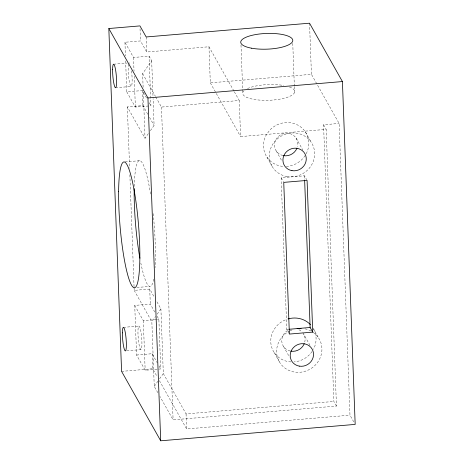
<?xml version="1.0" encoding="UTF-8"?>
<svg xmlns="http://www.w3.org/2000/svg" width="464" height="464" viewBox="0 0 464 464"><rect width="100%" height="100%" fill="white"/><g stroke="black" fill="none" stroke-linecap="round" stroke-linejoin="round"><path stroke-width="0.35" stroke-dasharray="2.32 1.74" d="M143.121 87.267L142.616 73.619L151.676 60.772L149.077 56.161L133.516 57.472L124.938 42.253L140.499 40.936L146.734 52.009L208.968 46.765L233.966 91.13M147.796 114.277L142.906 105.601L127.345 106.911L145.023 138.278L148.318 133.609M150.377 130.691L154.083 125.437L153.091 98.849M157.812 392.706L154.257 386.396L151.85 321.732L155.556 316.483M157.203 314.145L160.909 308.891L156.722 301.455M154.257 386.396L157.963 381.141M159.61 378.804L163.316 373.555L160.909 308.891M113.686 64.194L127.119 63.063M115.507 87.771L131.063 86.461M208.968 46.765L210.314 82.853L311.437 74.327L339.12 123.453L349.978 415.181L354.484 423.174M125.634 60.946L126.788 91.872L142.344 90.561L147.146 99.087M126.788 91.872L135.366 107.097L150.922 105.786L149.077 56.161M155.771 96.964L161.46 107.062L239.25 100.502L240.59 136.59L326.163 129.375L336.458 406.064L173.101 419.839L159.947 396.494M336.458 406.064L333.86 401.453L323.565 124.764L339.12 123.453M125.094 161.924L139.942 160.672M289.06 333.494L286.787 329.457L281.143 177.764L304.477 175.798L306.756 179.835M136.921 287.494L149.652 286.421M134.067 287.477L134.177 290.365L149.733 289.055L154.274 297.117M157.157 316.274L158.868 319.313L160.718 368.938L145.162 370.249L136.584 355.03L134.734 305.405L150.295 304.094L154.756 312.011M134.734 305.405L143.312 320.63L156.751 319.493M157.458 319.435L158.868 319.313M123.482 327.352L139.038 326.041M286.787 329.457L288.161 329.347M126.713 350.807L140.859 349.618A11.838 1.734 85.2 0 0 141.027 332.299A11.838 1.734 85.2 0 0 137.959 331.569A11.838 1.734 85.2 0 0 140.859 349.618M136.584 355.03L152.14 353.719L157.284 362.848M121.585 371.38L152.702 368.752L157.296 376.907M163.316 373.555L186.058 413.911L333.86 401.453M159.413 380.671L186.621 428.951L349.978 415.181M323.565 124.764L326.163 129.375M305.358 131.904L311.205 142.286M296.044 138.017L302.731 149.884M276.254 150.997L281.886 160.991M234.32 91.756L239.25 100.502M281.143 177.764L283.417 181.801M266.939 157.11L272.786 167.487M210.314 82.853L215.946 92.852M216.299 93.473L240.59 136.59M312.98 328.002L318.484 337.769M310.004 345.373L303.317 333.5A11.838 11.153 -29.4 0 1 304.802 341.962M142.616 73.619L155.417 96.332M149.205 102.741L150.922 105.786M283.527 346.486L289.513 357.1M149.541 117.375L154.083 125.437M274.212 352.594L280.059 362.976M134.177 290.365L151.85 321.732M159.001 365.893L160.718 368.938M309.534 23.2L311.437 74.327M304.477 175.798L304.639 180.131M292.755 43.343L294.338 85.828M294.367 86.548L294.582 92.307M240.996 45.02L242.765 92.551M186.058 413.911L186.621 428.951M161.46 107.062L173.101 419.839M151.676 60.772L153.068 98.136M146.177 36.969L146.734 52.009M143.312 92.295L145.023 138.278M140.047 28.768L140.499 40.936M142.344 90.561L142.906 105.601M149.733 289.055L150.295 304.094M152.14 353.719L152.702 368.752M133.516 57.472L134.026 71.137M134.212 76.171L135.366 107.097M143.312 320.63L145.162 370.249M124.938 42.253L125.448 55.912M127.345 106.911L129.63 168.304M129.874 174.806L134.044 286.758M289.461 86.994A26.042 7.859 -2.1 0 1 273.244 100.015A26.042 7.859 -2.1 0 1 243.757 91.002M247.486 88.578A26.042 7.859 -2.1 0 1 283.794 85.515M290.22 351.022A11.838 11.153 -29.4 0 1 281.793 341.568A11.838 11.153 -29.4 0 1 288.295 330.09M298.897 329.736A11.838 11.153 -29.4 0 1 302.226 332.131M282.941 155.539A11.838 11.153 -29.4 0 1 274.868 142.152A11.838 11.153 -29.4 0 1 288.962 133.394A11.838 11.153 -29.4 0 1 297.528 146.473M306.17 153.799A22.98 21.651 -29.4 0 0 299.292 125.97A22.98 21.651 -29.4 0 0 269.555 130.372L266.121 135.21A22.98 21.651 -29.4 0 0 284.328 166.477M305.173 155.498A22.98 21.651 -29.4 0 1 284.989 166.483M313.014 332.236A22.98 21.651 -29.4 0 1 314.899 365.499A22.98 21.651 -29.4 0 1 280.587 363.724A22.98 21.651 -29.4 0 1 289.548 331.023M290.151 330.728A22.98 21.651 -29.4 0 1 292.001 329.945M304.981 328.848A22.98 21.651 -29.4 0 1 312.417 331.841M313.722 329.214A22.98 21.651 -29.4 0 1 313.449 349.288M312.081 351.532A22.98 21.651 -29.4 0 1 294.24 361.885M290.945 361.932A22.98 21.651 -29.4 0 1 270.854 343.174A22.98 21.651 -29.4 0 1 286.775 319.336M153.729 279.125A63.133 9.251 85.2 0 1 140.853 263.158M134.241 186.383A63.133 9.251 85.2 0 1 150.777 195.385M153.149 213.655A63.133 9.251 85.2 0 1 155.051 267.699M131.486 70.847A11.838 1.734 85.2 0 1 131.706 85.614A11.838 1.734 85.2 0 1 128.986 79.646A11.838 1.734 85.2 0 1 128.476 64.252M129.241 62.884A11.838 1.734 85.2 0 1 129.734 63.394M286.92 176.529A22.98 21.651 -29.4 0 0 313.664 147.372A22.98 21.651 -29.4 0 0 275.401 140.754A22.98 21.651 -29.4 0 0 286.92 176.529"/><path stroke-width="0.7" d="M108.825 28.524L139.937 25.903L146.177 36.969L309.534 23.2L342.415 81.554L355.175 424.403L160.701 440.8L121.585 371.38L108.825 28.524L147.941 97.945L160.701 440.8M147.941 97.945L342.415 81.554M288.846 329.289L310.126 327.491L312.724 332.108L289.385 334.074L283.742 182.375L307.081 180.409L312.724 332.108M304.639 180.131L310.126 327.491M304.256 343.685A11.838 11.153 -29.4 0 1 290.812 351.144M296.977 148.196A11.838 11.153 -29.4 0 1 283.533 155.655M297.146 328.622A22.98 21.651 -29.4 0 1 301.09 328.402M288.04 318.936A22.98 21.651 -29.4 0 1 310.416 324.626M139.913 258.239A63.133 9.251 85.2 0 1 134.195 188.633M251.65 48.215A26.042 7.859 -2.1 0 0 292.674 41.18A26.042 7.859 -2.1 0 0 255.983 34.51A26.042 7.859 -2.1 0 0 251.65 48.215M299.257 366.131A11.838 11.153 -29.4 0 0 313.032 351.115A11.838 11.153 -29.4 0 0 293.323 347.704A11.838 11.153 -29.4 0 0 299.257 366.131M291.978 170.648A11.838 11.153 -29.4 0 0 305.759 155.626A11.838 11.153 -29.4 0 0 286.044 152.221A11.838 11.153 -29.4 0 0 291.978 170.648M118.616 191.47A63.133 9.251 85.2 0 0 134.09 287.738A63.133 9.251 85.2 0 0 135.007 195.373A63.133 9.251 85.2 0 0 118.616 191.47M112.601 69.722A11.838 1.734 85.2 0 0 115.507 87.771A11.838 1.734 85.2 0 0 115.675 70.458A11.838 1.734 85.2 0 0 112.601 69.722M122.397 332.879A11.838 1.734 85.2 0 0 125.297 350.929A11.838 1.734 85.2 0 0 125.471 333.61A11.838 1.734 85.2 0 0 122.397 332.879"/></g></svg>
